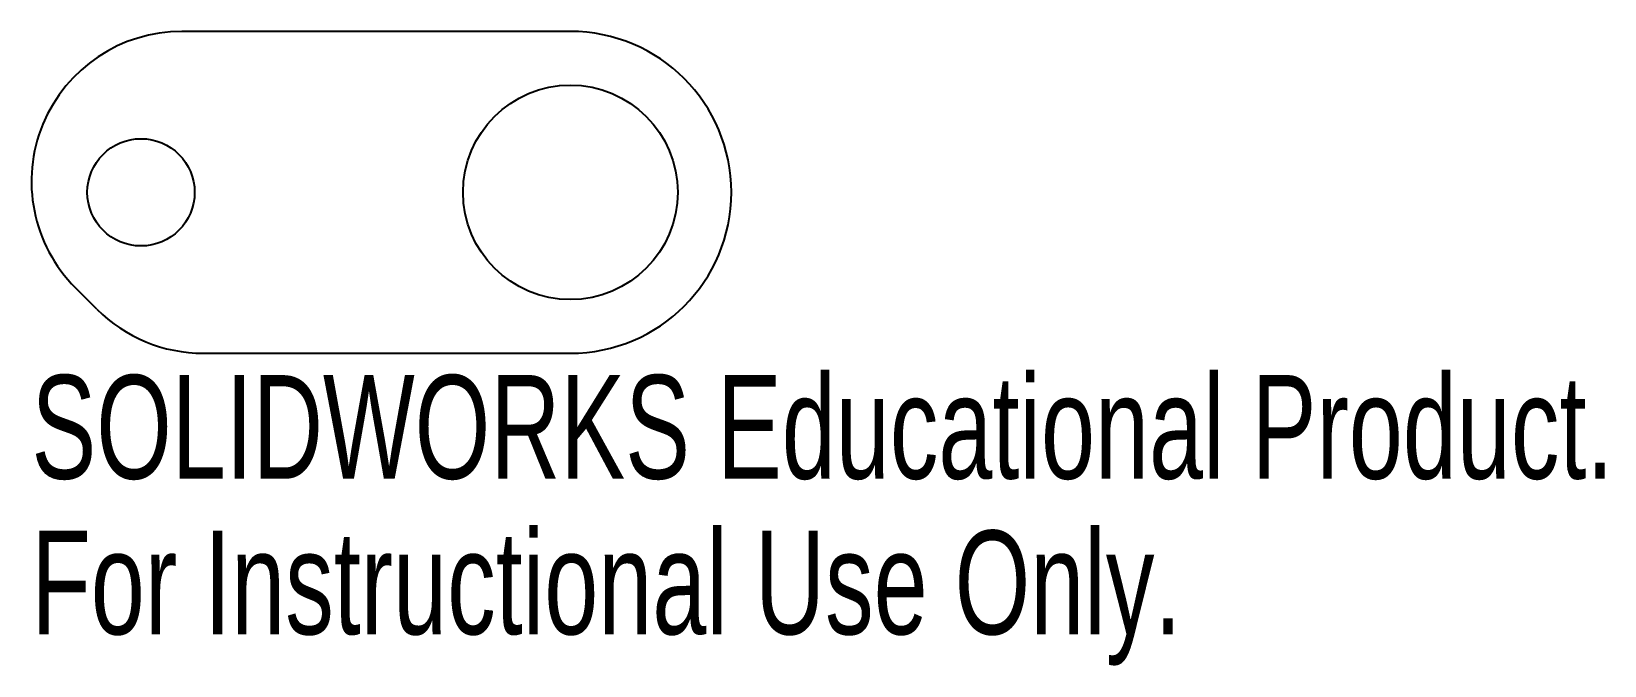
# Model space of a CAD drawing. Header units: millimetres. Extents: x -17.3 to 56, y -22 to 7.6.
import ezdxf

# ---------------------------------------------------------------- set-up
doc = ezdxf.new("R2010")
doc.units = ezdxf.units.MM
doc.styles.add('SLDTEXTSTYLE0', font='TXT', dxfattribs={"width": 0.7})

msp = doc.modelspace()

# ---------------------------------------------------------------- linework, layer by layer
at = {"color": 7, "linetype": 'Continuous', "lineweight": 25}
for p, q in [((7.798, 7.605), (-10.302, 7.605)), ((-14.252, -5.344), (-15.252, -4.344)), ((-9.302, -7.395), (7.798, -7.395))]:
    msp.add_line(p, q, dxfattribs=at)
for centre, radius in [((7.798, 0.105), 5), ((-12.202, 0.105), 2.5)]:
    msp.add_circle(centre, radius, dxfattribs=at)
for centre, radius, start, end in [((-10.302, 0.605), 7, 90, 225), ((7.798, 0.105), 7.5, 270, 90), ((-9.302, -0.395), 7, 225, 270)]:
    msp.add_arc(centre, radius, start, end, dxfattribs=at)

# ---------------------------------------------------------------- texts
at = {"color": 7, "linetype": 'Continuous', "char_height": 4.83362, "attachment_point": 1, "style": 'SLDTEXTSTYLE0'}
for s, insert in [('SOLIDWORKS Educational Product.', (-17.302, -8.414)), ('For Instructional Use Only.', (-17.302, -15.665))]:
    msp.add_mtext(s, dxfattribs=dict(at, insert=insert))

doc.saveas('drawing.dxf')
